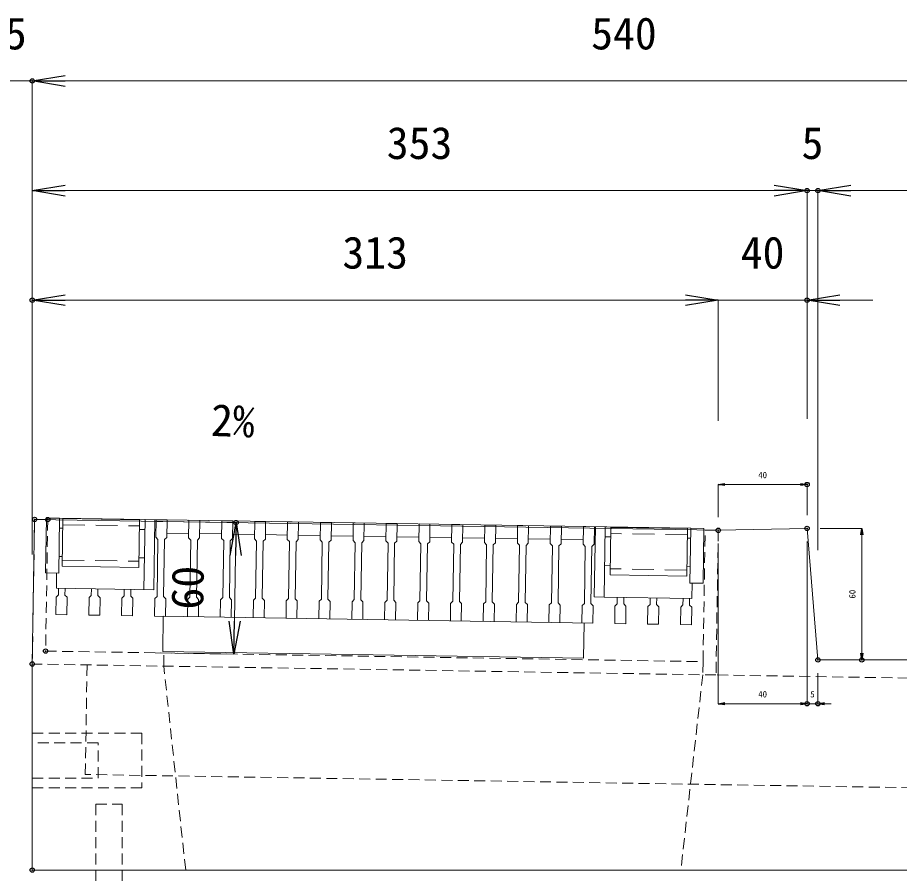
# Model space of a CAD drawing. Units: millimetres, scale not verified. Extents: x -1945 to 1945, y -1188 to 1652.
# Drawn here: x -1558.3 to -1156, y 218.1 to 608.5 of the extents above; entities that cross this region are included whole.
import ezdxf
from ezdxf.enums import TextEntityAlignment as Align

# ---------------------------------------------------------------- set-up
doc = ezdxf.new("R2010")
doc.units = ezdxf.units.MM
doc.header["$LTSCALE"] = 10
doc.header["$PDMODE"] = 32
doc.header["$PDSIZE"] = 2
doc.linetypes.add('USER1', pattern=[0.75, 0.5, -0.25])
doc.linetypes.add('USER2', pattern=[1.5, 1, -0.5])
doc.layers.add('0-0_0', color=7, linetype='Continuous')
doc.layers.add('0-2_DEFPOINTS', color=7, linetype='Continuous')
for name, color, linetype, lineweight in [('0-3_KIJUN', 7, 'USER1', 18), ('0-5_SUNPO_S10', 3, 'Continuous', 18), ('0-6_SUNPO_S2', 3, 'Continuous', 18), ('0-7_10-グレーチング', 5, 'Continuous', 18)]:
    doc.layers.add(name, color=color, linetype=linetype, lineweight=lineweight)
doc.styles.add('ＭＳ ゴシック', font='')
doc.styles.get('ＭＳ ゴシック').set_extended_font_data('MS Gothic')

# ---------------------------------------------------------------- blocks, each defined once
blk = doc.blocks.new('D2')
at = {"layer": '0-2_DEFPOINTS'}
blk.add_point((394.4, 1799.64), dxfattribs=at)
blk = doc.blocks.new('_OPEN')
at = {"layer": '0-0_0'}
blk.add_line((0, 0), (-1, 0), dxfattribs=at)
blk.add_lwpolyline([(-1, 0.1667), (0, 0), (-1, -0.1667)], dxfattribs=at)
blk = doc.blocks.new('D18')
at = {"layer": '0-2_DEFPOINTS'}
for p in [(746.84, 1795.53), (933.34, 1735.53), (1058.34, 1735.53)]:
    blk.add_point(p, dxfattribs=at)
at = {"layer": '0-5_SUNPO_S10'}
for p, q in [((796.84, 1795.53), (1058.34, 1795.53)), ((1058.34, 1780.53), (1058.34, 1750.53)), ((983.34, 1735.53), (1058.34, 1735.53))]:
    blk.add_line(p, q, dxfattribs=at)
at = {"layer": '0-5_SUNPO_S10', "xscale": 15, "yscale": 15}
for p, rotation in [((1058.34, 1795.53), 90), ((1058.34, 1735.53), 270)]:
    blk.add_blockref('_OPEN', p, dxfattribs=dict(at, rotation=rotation))
at = {"layer": '0-5_SUNPO_S10', "color": 7, "style": 'ＭＳ ゴシック'}
blk.add_text('60', height=14.66, rotation=90, dxfattribs=at).set_placement((1048.34, 1755.53), align=Align.BOTTOM_LEFT)
blk = doc.blocks.new('D20')
at = {"layer": '0-2_DEFPOINTS'}
for p in [(746.84, 1949.64), (746.84, 1795.53), (393.34, 1733.65)]:
    blk.add_point(p, dxfattribs=at)
at = {"layer": '0-5_SUNPO_S10'}
for p, q in [((393.34, 1783.65), (393.34, 1949.64)), ((408.34, 1949.64), (731.84, 1949.64)), ((746.84, 1845.53), (746.84, 1949.64))]:
    blk.add_line(p, q, dxfattribs=at)
at = {"layer": '0-5_SUNPO_S10', "xscale": 15, "yscale": 15, "rotation": 180}
blk.add_blockref('_OPEN', (393.34, 1949.64), dxfattribs=at)
at = {"layer": '0-5_SUNPO_S10', "xscale": 15, "yscale": 15}
blk.add_blockref('_OPEN', (746.84, 1949.64), dxfattribs=at)
at = {"layer": '0-5_SUNPO_S10', "color": 7, "style": 'ＭＳ ゴシック'}
blk.add_text('353', height=14.66, dxfattribs=at).set_placement((555.09, 1959.64), align=Align.BOTTOM_LEFT)
blk = doc.blocks.new('D21')
at = {"layer": '0-2_DEFPOINTS'}
for p in [(933.34, 1949.64), (751.84, 1735.53), (933.34, 1735.53)]:
    blk.add_point(p, dxfattribs=at)
at = {"layer": '0-5_SUNPO_S10'}
for p, q in [((751.84, 1785.53), (751.84, 1949.64)), ((766.84, 1949.64), (918.34, 1949.64)), ((933.34, 1785.53), (933.34, 1949.64))]:
    blk.add_line(p, q, dxfattribs=at)
at = {"layer": '0-5_SUNPO_S10', "xscale": 15, "yscale": 15, "rotation": 180}
blk.add_blockref('_OPEN', (751.84, 1949.64), dxfattribs=at)
at = {"layer": '0-5_SUNPO_S10', "xscale": 15, "yscale": 15}
blk.add_blockref('_OPEN', (933.34, 1949.64), dxfattribs=at)
at = {"layer": '0-5_SUNPO_S10', "color": 7, "style": 'ＭＳ ゴシック'}
blk.add_text('182', height=14.66, dxfattribs=at).set_placement((827.59, 1959.64), align=Align.BOTTOM_LEFT)
blk = doc.blocks.new('D22')
at = {"layer": '0-2_DEFPOINTS'}
for p in [(393.34, 1999.64), (393.34, 1733.65), (368.34, 1612.64)]:
    blk.add_point(p, dxfattribs=at)
at = {"layer": '0-5_SUNPO_S10'}
for p, q in [((353.34, 1999.64), (338.34, 1999.64)), ((368.34, 1662.64), (368.34, 1999.64)), ((368.34, 1999.64), (393.34, 1999.64)), ((393.34, 1783.65), (393.34, 1999.64)), ((408.34, 1999.64), (423.34, 1999.64))]:
    blk.add_line(p, q, dxfattribs=at)
at = {"layer": '0-5_SUNPO_S10', "xscale": 15, "yscale": 15}
blk.add_blockref('_OPEN', (368.34, 1999.64), dxfattribs=at)
at = {"layer": '0-5_SUNPO_S10', "xscale": 15, "yscale": 15, "rotation": 180}
blk.add_blockref('_OPEN', (393.34, 1999.64), dxfattribs=at)
at = {"layer": '0-5_SUNPO_S10', "color": 7, "style": 'ＭＳ ゴシック'}
blk.add_text('25', height=14.66, dxfattribs=at).set_placement((370.84, 2009.64), align=Align.BOTTOM_LEFT)
blk = doc.blocks.new('D23')
at = {"layer": '0-2_DEFPOINTS'}
blk.add_point((393.34, 1733.65), dxfattribs=at)
at = {"layer": '0-5_SUNPO_S10'}
for p, q in [((393.34, 1783.65), (393.34, 1999.64)), ((408.34, 1999.64), (918.34, 1999.64))]:
    blk.add_line(p, q, dxfattribs=at)
at = {"layer": '0-5_SUNPO_S10', "xscale": 15, "yscale": 15, "rotation": 180}
blk.add_blockref('_OPEN', (393.34, 1999.64), dxfattribs=at)
at = {"layer": '0-5_SUNPO_S10', "color": 7, "style": 'ＭＳ ゴシック'}
blk.add_text('540', height=14.66, dxfattribs=at).set_placement((648.34, 2009.64), align=Align.BOTTOM_LEFT)
blk = doc.blocks.new('D26')
at = {"layer": '0-2_DEFPOINTS'}
for p in [(394.4, 1799.64), (268.34, 1639.64), (393.34, 1639.64)]:
    blk.add_point(p, dxfattribs=at)
at = {"layer": '0-5_SUNPO_S10'}
for p, q in [((344.4, 1799.64), (268.34, 1799.64)), ((268.34, 1784.64), (268.34, 1654.64)), ((343.34, 1639.64), (268.34, 1639.64))]:
    blk.add_line(p, q, dxfattribs=at)
at = {"layer": '0-5_SUNPO_S10', "xscale": 15, "yscale": 15}
for p, rotation in [((268.34, 1799.64), 90), ((268.34, 1639.64), 270)]:
    blk.add_blockref('_OPEN', p, dxfattribs=dict(at, rotation=rotation))
at = {"layer": '0-5_SUNPO_S10', "color": 7, "style": 'ＭＳ ゴシック'}
blk.add_text('160', height=14.66, rotation=90, dxfattribs=at).set_placement((258.34, 1704.64), align=Align.BOTTOM_LEFT)
blk = doc.blocks.new('D27')
at = {"layer": '0-2_DEFPOINTS'}
blk.add_point((393.34, 1639.64), dxfattribs=at)
blk = doc.blocks.new('D28')
at = {"layer": '0-2_DEFPOINTS'}
blk.add_point((394.4, 1799.64), dxfattribs=at)
blk = doc.blocks.new('D34')
at = {"layer": '0-2_DEFPOINTS'}
for p in [(393.34, 1899.64), (706.36, 1794.64), (393.34, 1733.65)]:
    blk.add_point(p, dxfattribs=at)
at = {"layer": '0-5_SUNPO_S10'}
for p, q in [((393.34, 1783.65), (393.34, 1899.64)), ((691.36, 1899.64), (408.34, 1899.64)), ((706.36, 1844.64), (706.36, 1899.64))]:
    blk.add_line(p, q, dxfattribs=at)
at = {"layer": '0-5_SUNPO_S10', "xscale": 15, "yscale": 15, "rotation": 180}
blk.add_blockref('_OPEN', (393.34, 1899.64), dxfattribs=at)
at = {"layer": '0-5_SUNPO_S10', "xscale": 15, "yscale": 15}
blk.add_blockref('_OPEN', (706.36, 1899.64), dxfattribs=at)
at = {"layer": '0-5_SUNPO_S10', "color": 7, "style": 'ＭＳ ゴシック'}
blk.add_text('313', height=14.66, dxfattribs=at).set_placement((534.85, 1909.64), align=Align.BOTTOM_LEFT)
blk = doc.blocks.new('D35')
at = {"layer": '0-2_DEFPOINTS'}
for p in [(746.84, 1899.64), (706.36, 1794.64), (746.84, 1795.53)]:
    blk.add_point(p, dxfattribs=at)
at = {"layer": '0-5_SUNPO_S10'}
for p, q in [((691.36, 1899.64), (676.36, 1899.64)), ((706.36, 1844.64), (706.36, 1899.64)), ((706.36, 1899.64), (746.84, 1899.64)), ((746.84, 1845.53), (746.84, 1899.64)), ((761.84, 1899.64), (776.84, 1899.64))]:
    blk.add_line(p, q, dxfattribs=at)
at = {"layer": '0-5_SUNPO_S10', "xscale": 15, "yscale": 15}
blk.add_blockref('_OPEN', (706.36, 1899.64), dxfattribs=at)
at = {"layer": '0-5_SUNPO_S10', "xscale": 15, "yscale": 15, "rotation": 180}
blk.add_blockref('_OPEN', (746.84, 1899.64), dxfattribs=at)
at = {"layer": '0-5_SUNPO_S10', "color": 7, "style": 'ＭＳ ゴシック'}
blk.add_text('40', height=14.66, dxfattribs=at).set_placement((716.6, 1909.64), align=Align.BOTTOM_LEFT)
blk = doc.blocks.new('D36')
at = {"layer": '0-2_DEFPOINTS'}
for p in [(746.84, 1815.53), (706.36, 1794.64), (746.84, 1795.53)]:
    blk.add_point(p, dxfattribs=at)
at = {"layer": '0-6_SUNPO_S2'}
for p, q in [((706.36, 1800.64), (706.36, 1815.53)), ((709.36, 1815.53), (743.84, 1815.53)), ((746.84, 1801.53), (746.84, 1815.53))]:
    blk.add_line(p, q, dxfattribs=at)
at = {"layer": '0-6_SUNPO_S2', "xscale": 3, "yscale": 3, "rotation": 180}
blk.add_blockref('_OPEN', (706.36, 1815.53), dxfattribs=at)
at = {"layer": '0-6_SUNPO_S2', "xscale": 3, "yscale": 3}
blk.add_blockref('_OPEN', (746.84, 1815.53), dxfattribs=at)
at = {"layer": '0-6_SUNPO_S2', "color": 7, "style": 'ＭＳ ゴシック'}
blk.add_text('40', height=2.933, dxfattribs=at).set_placement((724.6, 1817.53), align=Align.BOTTOM_LEFT)
blk = doc.blocks.new('D37')
at = {"layer": '0-2_DEFPOINTS'}
for p in [(746.84, 1795.53), (751.84, 1735.53), (751.84, 1715.53)]:
    blk.add_point(p, dxfattribs=at)
at = {"layer": '0-6_SUNPO_S2'}
for p, q in [((746.84, 1789.53), (746.84, 1715.53)), ((751.84, 1729.53), (751.84, 1715.53)), ((743.84, 1715.53), (740.84, 1715.53)), ((746.84, 1715.53), (751.84, 1715.53)), ((754.84, 1715.53), (757.84, 1715.53))]:
    blk.add_line(p, q, dxfattribs=at)
at = {"layer": '0-6_SUNPO_S2', "xscale": 3, "yscale": 3}
blk.add_blockref('_OPEN', (746.84, 1715.53), dxfattribs=at)
at = {"layer": '0-6_SUNPO_S2', "xscale": 3, "yscale": 3, "rotation": 180}
blk.add_blockref('_OPEN', (751.84, 1715.53), dxfattribs=at)
at = {"layer": '0-6_SUNPO_S2', "color": 7, "style": 'ＭＳ ゴシック'}
blk.add_text('5', height=2.93, dxfattribs=at).set_placement((748.34, 1717.53), align=Align.BOTTOM_LEFT)
blk = doc.blocks.new('D38')
at = {"layer": '0-2_DEFPOINTS'}
for p in [(706.36, 1794.64), (746.84, 1795.53), (746.84, 1715.53)]:
    blk.add_point(p, dxfattribs=at)
at = {"layer": '0-6_SUNPO_S2'}
for p, q in [((706.36, 1788.64), (706.36, 1715.53)), ((746.84, 1789.53), (746.84, 1715.53)), ((709.36, 1715.53), (743.84, 1715.53))]:
    blk.add_line(p, q, dxfattribs=at)
at = {"layer": '0-6_SUNPO_S2', "xscale": 3, "yscale": 3, "rotation": 180}
blk.add_blockref('_OPEN', (706.36, 1715.53), dxfattribs=at)
at = {"layer": '0-6_SUNPO_S2', "xscale": 3, "yscale": 3}
blk.add_blockref('_OPEN', (746.84, 1715.53), dxfattribs=at)
at = {"layer": '0-6_SUNPO_S2', "color": 7, "style": 'ＭＳ ゴシック'}
blk.add_text('40', height=2.933, dxfattribs=at).set_placement((724.6, 1717.53), align=Align.BOTTOM_LEFT)
blk = doc.blocks.new('D39')
at = {"layer": '0-2_DEFPOINTS'}
for p in [(746.84, 1795.53), (751.84, 1735.53), (771.84, 1735.53)]:
    blk.add_point(p, dxfattribs=at)
at = {"layer": '0-6_SUNPO_S2'}
for p, q in [((752.84, 1795.53), (771.84, 1795.53)), ((771.84, 1792.53), (771.84, 1738.53)), ((757.84, 1735.53), (771.84, 1735.53))]:
    blk.add_line(p, q, dxfattribs=at)
at = {"layer": '0-6_SUNPO_S2', "xscale": 3, "yscale": 3}
for p, rotation in [((771.84, 1795.53), 90), ((771.84, 1735.53), 270)]:
    blk.add_blockref('_OPEN', p, dxfattribs=dict(at, rotation=rotation))
at = {"layer": '0-6_SUNPO_S2', "color": 7, "style": 'ＭＳ ゴシック'}
blk.add_text('60', height=2.933, rotation=90, dxfattribs=at).set_placement((769.84, 1763.53), align=Align.BOTTOM_LEFT)
blk = doc.blocks.new('D40')
at = {"layer": '0-2_DEFPOINTS'}
for p in [(751.84, 1949.64), (746.84, 1795.53), (751.84, 1735.53)]:
    blk.add_point(p, dxfattribs=at)
at = {"layer": '0-5_SUNPO_S10'}
for p, q in [((731.84, 1949.64), (716.84, 1949.64)), ((746.84, 1845.53), (746.84, 1949.64)), ((746.84, 1949.64), (751.84, 1949.64)), ((751.84, 1785.53), (751.84, 1949.64)), ((766.84, 1949.64), (781.84, 1949.64))]:
    blk.add_line(p, q, dxfattribs=at)
at = {"layer": '0-5_SUNPO_S10', "xscale": 15, "yscale": 15}
blk.add_blockref('_OPEN', (746.84, 1949.64), dxfattribs=at)
at = {"layer": '0-5_SUNPO_S10', "xscale": 15, "yscale": 15, "rotation": 180}
blk.add_blockref('_OPEN', (751.84, 1949.64), dxfattribs=at)
at = {"layer": '0-5_SUNPO_S10', "color": 7, "style": 'ＭＳ ゴシック'}
blk.add_text('5', height=14.66, dxfattribs=at).set_placement((744.34, 1959.64), align=Align.BOTTOM_LEFT)
blk = doc.blocks.new('M16_insert_dan')
at = {"layer": '0-3_KIJUN', "color": 3}
for points in [[(0, -12.5), (-50, -12.5), (-50, 12.5), (0, 12.5)], [(0, 8), (-30, 8), (-30, -8), (0, -8)]]:
    blk.add_lwpolyline(points, close=True, dxfattribs=at)
blk = doc.blocks.new('D43')
at = {"layer": '0-2_DEFPOINTS'}
for p in [(400.4, 1799.54), (486.34, 1798.16), (399.44, 1739.55)]:
    blk.add_point(p, dxfattribs=at)
at = {"layer": '0-5_SUNPO_S10'}
for p, q in [((450.39, 1798.74), (486.34, 1798.16)), ((485.62, 1753.17), (486.1, 1783.17)), ((449.43, 1738.75), (485.38, 1738.17))]:
    blk.add_line(p, q, dxfattribs=at)
at = {"layer": '0-5_SUNPO_S10', "xscale": 15, "yscale": 15}
for p, rotation in [((486.34, 1798.16), 89.08176), ((485.38, 1738.17), 269.08176)]:
    blk.add_blockref('_OPEN', p, dxfattribs=dict(at, rotation=rotation))
at = {"layer": '0-5_SUNPO_S10', "color": 7, "style": 'ＭＳ ゴシック'}
blk.add_text('60', height=14.66, rotation=89.082, dxfattribs=at).set_placement((475.7, 1758.33), align=Align.BOTTOM_LEFT)
blk = doc.blocks.new('A$C1DA314C5')
at = {"layer": '0-7_10-グレーチング'}
for p, q in [((0, 60), (6, 60)), ((0, 60), (0, 35)), ((6, 60), (6, 35)), ((45, 60), (6, 60)), ((7.5, 59.85), (7.5, 38.15)), ((7.5, 59.85), (42.5, 59.85)), ((42.5, 59.85), (42.5, 38.15)), ((45, 60), (45, 28)), ((294, 60), (45, 60)), ((49.5, 60), (49.5, 28)), ((55, 60), (55, 52)), ((65, 60), (65, 52)), ((70, 60), (65, 60)), ((70, 60), (70, 52)), ((85, 60), (80, 60)), ((80, 60), (80, 52)), ((85, 60), (85, 52)), ((100, 60), (95, 60)), ((95, 60), (95, 52)), ((100, 60), (100, 52)), ((115, 60), (110, 60)), ((110, 60), (110, 52)), ((115, 60), (115, 52)), ((130, 60), (125, 60)), ((125, 60), (125, 52)), ((130, 60), (130, 52)), ((145, 60), (140, 60)), ((140, 60), (140, 52)), ((145, 60), (145, 52)), ((160, 60), (155, 60)), ((155, 60), (155, 52)), ((160, 60), (160, 52)), ((175, 60), (170, 60)), ((170, 60), (170, 52)), ((175, 60), (175, 52)), ((190, 60), (185, 60)), ((185, 60), (185, 52)), ((190, 60), (190, 52)), ((205, 60), (200, 60)), ((200, 60), (200, 52)), ((205, 60), (205, 52)), ((220, 60), (215, 60)), ((215, 60), (215, 52)), ((220, 60), (220, 52)), ((235, 60), (230, 60)), ((230, 60), (230, 52)), ((235, 60), (235, 52)), ((245, 60), (245, 52)), ((250, 60), (245, 60)), ((250, 60), (250, 52)), ((250.5, 60), (250.5, 28)), ((255, 60), (255, 28)), ((255, 60), (294, 60)), ((292.5, 59.85), (257.5, 59.85)), ((257.5, 59.85), (257.5, 38.15)), ((292.5, 59.85), (292.5, 38.15)), ((294, 60), (294, 35)), ((300, 60), (294, 60)), ((300, 35), (300, 60)), ((55, 54), (65, 54)), ((70, 54), (80, 54)), ((85, 54), (95, 54)), ((100, 54), (110, 54)), ((115, 54), (125, 54)), ((130, 54), (140, 54)), ((145, 54), (155, 54)), ((160, 54), (170, 54)), ((175, 54), (185, 54)), ((190, 54), (200, 54)), ((205, 54), (215, 54)), ((220, 54), (230, 54)), ((235, 54), (245, 54)), ((51, 51), (50, 52)), ((51, 51), (51, 25)), ((54, 51), (55, 52)), ((54, 51), (54, 25)), ((66, 51), (65, 52)), ((66, 51), (66, 25)), ((69, 51), (70, 52)), ((69, 51), (69, 25)), ((81, 51), (80, 52)), ((81, 51), (81, 25)), ((84, 51), (85, 52)), ((84, 51), (84, 25)), ((96, 51), (95, 52)), ((96, 51), (96, 25)), ((99, 51), (100, 52)), ((99, 51), (99, 25)), ((111, 51), (110, 52)), ((111, 51), (111, 25)), ((114, 51), (115, 52)), ((114, 51), (114, 25)), ((126, 51), (125, 52)), ((126, 51), (126, 25)), ((129, 51), (130, 52)), ((129, 51), (129, 25)), ((141, 51), (140, 52)), ((141, 51), (141, 25)), ((144, 51), (145, 52)), ((144, 51), (144, 25)), ((156, 51), (155, 52)), ((156, 51), (156, 25)), ((159, 51), (160, 52)), ((159, 51), (159, 25)), ((171, 51), (170, 52)), ((171, 51), (171, 25)), ((174, 51), (175, 52)), ((174, 51), (174, 25)), ((186, 51), (185, 52)), ((186, 51), (186, 25)), ((189, 51), (190, 52)), ((189, 51), (189, 25)), ((201, 51), (200, 52)), ((201, 51), (201, 25)), ((204, 51), (205, 52)), ((204, 51), (204, 25)), ((216, 51), (215, 52)), ((216, 51), (216, 25)), ((219, 51), (220, 52)), ((219, 51), (219, 25)), ((231, 51), (230, 52)), ((231, 51), (231, 25)), ((234, 51), (235, 52)), ((234, 51), (234, 25)), ((246, 51), (245, 52)), ((246, 51), (246, 25)), ((249, 51), (250, 52)), ((249, 51), (249, 25)), ((7.5, 38.15), (42.5, 38.15)), ((292.5, 38.15), (257.5, 38.15)), ((0, 35), (6, 35)), ((300, 35), (294, 35)), ((295, 35), (295, 28)), ((6, 25), (5, 24)), ((6, 28), (6, 25)), ((9, 28), (9, 25)), ((9, 25), (10, 24)), ((21, 25), (20, 24)), ((21, 28), (21, 25)), ((24, 28), (24, 25)), ((24, 25), (25, 24)), ((36, 25), (35, 24)), ((36, 28), (36, 25)), ((39, 28), (39, 25)), ((39, 25), (40, 24)), ((51, 25), (50, 24)), ((54, 25), (55, 24)), ((66, 25), (65, 24)), ((69, 25), (70, 24)), ((81, 25), (80, 24)), ((84, 25), (85, 24)), ((96, 25), (95, 24)), ((99, 25), (100, 24)), ((111, 25), (110, 24)), ((114, 25), (115, 24)), ((126, 25), (125, 24)), ((129, 25), (130, 24)), ((141, 25), (140, 24)), ((144, 25), (145, 24)), ((156, 25), (155, 24)), ((159, 25), (160, 24)), ((171, 25), (170, 24)), ((174, 25), (175, 24)), ((186, 25), (185, 24)), ((189, 25), (190, 24)), ((201, 25), (200, 24)), ((204, 25), (205, 24)), ((216, 25), (215, 24)), ((219, 25), (220, 24)), ((231, 25), (230, 24)), ((234, 25), (235, 24)), ((246, 25), (245, 24)), ((249, 25), (250, 24)), ((250.5, 28), (255, 28)), ((255, 28), (295, 28)), ((261, 25), (260, 24)), ((261, 28), (261, 25)), ((264, 28), (264, 25)), ((264, 25), (265, 24)), ((276, 25), (275, 24)), ((276, 28), (276, 25)), ((279, 28), (279, 25)), ((279, 25), (280, 24)), ((291, 25), (290, 24)), ((291, 28), (291, 25)), ((294, 28), (294, 25)), ((294, 25), (295, 24)), ((10, 24), (10, 16)), ((20, 24), (20, 16)), ((25, 24), (25, 16)), ((35, 24), (35, 16)), ((40, 24), (40, 16)), ((50, 24), (50, 16)), ((55, 24), (55, 16)), ((65, 24), (65, 16)), ((70, 24), (70, 16)), ((80, 24), (80, 16)), ((85, 24), (85, 16)), ((95, 24), (95, 16)), ((100, 24), (100, 16)), ((110, 24), (110, 16)), ((115, 24), (115, 16)), ((125, 24), (125, 16)), ((130, 24), (130, 16)), ((140, 24), (140, 16)), ((145, 24), (145, 16)), ((155, 24), (155, 16)), ((160, 24), (160, 16)), ((170, 24), (170, 16)), ((175, 24), (175, 16)), ((185, 24), (185, 16)), ((190, 24), (190, 16)), ((200, 24), (200, 16)), ((205, 24), (205, 16)), ((215, 24), (215, 16)), ((220, 24), (220, 16)), ((230, 24), (230, 16)), ((235, 24), (235, 16)), ((245, 24), (245, 16)), ((250, 24), (250, 16)), ((260, 24), (260, 16)), ((265, 24), (265, 16)), ((275, 24), (275, 16)), ((280, 24), (280, 16)), ((290, 24), (290, 16)), ((295, 24), (295, 16)), ((20, 16), (25, 16)), ((35, 16), (40, 16)), ((50, 16), (55, 16)), ((54, 16), (250, 16)), ((54, 0), (54, 16)), ((246, 0), (246, 16)), ((260, 16), (265, 16)), ((275, 16), (280, 16)), ((290, 16), (295, 16)), ((246, 0), (54, 0))]:
    blk.add_line(p, q, dxfattribs=at)
at = {"layer": '0-7_10-グレーチング', "linetype": 'USER2'}
for p, q in [((7.5, 57.05), (42.5, 57.05)), ((292.5, 57.05), (257.5, 57.05)), ((6, 55.5), (7.5, 55.5)), ((42.5, 55.5), (45, 55.5)), ((257.5, 55.5), (255, 55.5)), ((294, 55.5), (292.5, 55.5)), ((6, 42.5), (7.5, 42.5)), ((7.5, 40.95), (42.5, 40.95)), ((42.5, 42.5), (45, 42.5)), ((257.5, 42.5), (255, 42.5)), ((292.5, 40.95), (257.5, 40.95)), ((294, 42.5), (292.5, 42.5))]:
    blk.add_line(p, q, dxfattribs=at)
at = {"layer": '0-7_10-グレーチング'}
for points in [[(55, 60), (50, 60), (50, 52)], [(5, 35), (5, 28), (49.5, 28)], [(5, 24), (5, 16), (10, 16)]]:
    blk.add_lwpolyline(points, dxfattribs=at)

msp = doc.modelspace()

# ---------------------------------------------------------------- linework, layer by layer
at = {"layer": '0-3_KIJUN', "linetype": 'Continuous'}
msp.add_lwpolyline([(-1011.66, 315.53), (-1011.66, 219.64), (-1551.66, 219.64), (-1551.66, 313.65), (-1550.6, 379.64), (-1238.64, 374.64), (-1198.16, 375.53), (-1193.16, 315.53)], close=True, dxfattribs=at)
at = {"layer": '0-3_KIJUN'}
for points in [[(-1244.64, 374.73), (-1238.64, 374.64), (-1239.7, 308.65), (-1551.66, 313.65), (-1550.6, 379.64), (-1544.6, 379.54), (-1545.56, 319.55), (-1245.6, 314.74)], [(-1522.66, 249.64), (-1510.66, 249.64), (-1510.66, 199.64), (-1522.66, 199.64)]]:
    msp.add_lwpolyline(points, close=True, dxfattribs=at)
for points in [[(-1245.6, 314.74), (-1245.7, 308.74), (-1255.7, 219.64), (-1481.67, 219.64), (-1491.67, 312.68), (-1491.57, 318.68)], [(-1239.2, 308.64), (-1036.72, 305.39), (-1037.52, 255.4), (-1527.46, 263.25), (-1526.66, 313.24)]]:
    msp.add_lwpolyline(points, dxfattribs=at)

# ---------------------------------------------------------------- block references
at = {"layer": '0-3_KIJUN', "rotation": 180}
msp.add_blockref('M16_insert_dan', (-1551.66, 269.64), dxfattribs=at)
at = {"layer": '0-5_SUNPO_S10'}
for name in ['D22', 'D23', 'D20', 'D40', 'D21', 'D34', 'D35', 'D2', 'D28', 'D26', 'D43', 'D18', 'D27']:
    msp.add_blockref(name, (-1945, -1420), dxfattribs=at)
at = {"layer": '0-6_SUNPO_S2'}
for name in ['D36', 'D38', 'D37', 'D39']:
    msp.add_blockref(name, (-1945, -1420), dxfattribs=at)
at = {"layer": '0-7_10-グレーチング', "rotation": 359.08176}
msp.add_blockref('A$C1DA314C5', (-1546.13, 320.27), dxfattribs=at)

# ---------------------------------------------------------------- texts
at = {"layer": '0-5_SUNPO_S10', "color": 7, "style": 'ＭＳ ゴシック'}
msp.add_text('2%', height=14.66, rotation=358, dxfattribs=at).set_placement((-1470.5, 413.32), align=Align.BOTTOM_LEFT)

doc.saveas('drawing.dxf')
